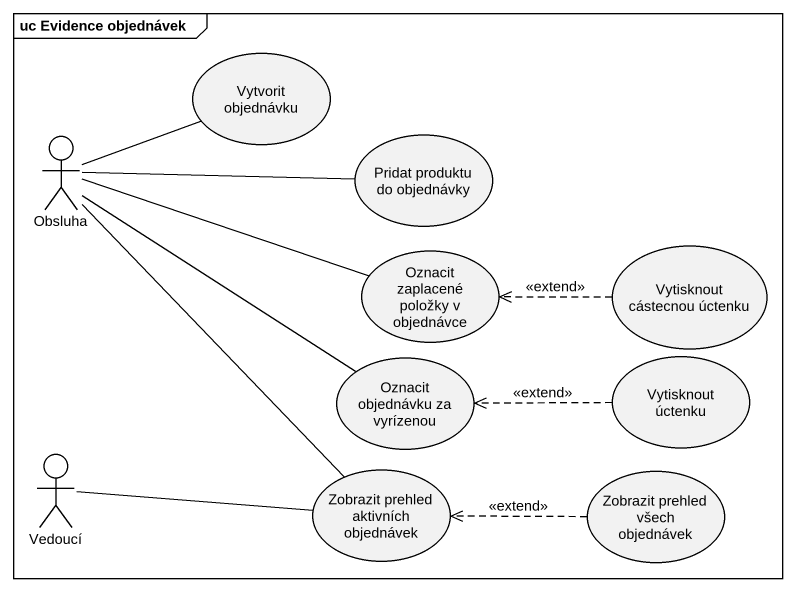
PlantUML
@startuml
mainframe uc Evidence objednávek
usecase "Vytvorit objednávku" as Vytvorit_objednávku
actor Obsluha
usecase "Pridat produktu do objednávky" as Pridat_produktu_do
usecase "Oznacit zaplacené položky v objednávce" as Oznacit_zaplacené_položky_v
usecase "Vytisknout cástecnou úctenku" as Vytisknout_cástecnou_úctenku
usecase "Oznacit objednávku za vyrízenou" as Oznacit_objednávku_za
usecase "Vytisknout úctenku" as Vytisknout_úctenku
actor Vedoucí
usecase "Zobrazit prehled aktivních objednávek" as Zobrazit_prehled_aktivních
usecase "Zobrazit prehled všech objednávek" as Zobrazit_prehled_všech
Obsluha -right- Vytvorit_objednávku
Pridat_produktu_do -left- Obsluha
Oznacit_zaplacené_položky_v -left- Obsluha
Vytisknout_cástecnou_úctenku .left.> Oznacit_zaplacené_položky_v : <<extend>>
Oznacit_objednávku_za -up- Obsluha
Vytisknout_úctenku .left.> Oznacit_objednávku_za : <<extend>>
Zobrazit_prehled_aktivních -up- Obsluha
Zobrazit_prehled_aktivních -left- Vedoucí
Zobrazit_prehled_všech .left.> Zobrazit_prehled_aktivních : <<extend>>
@enduml
